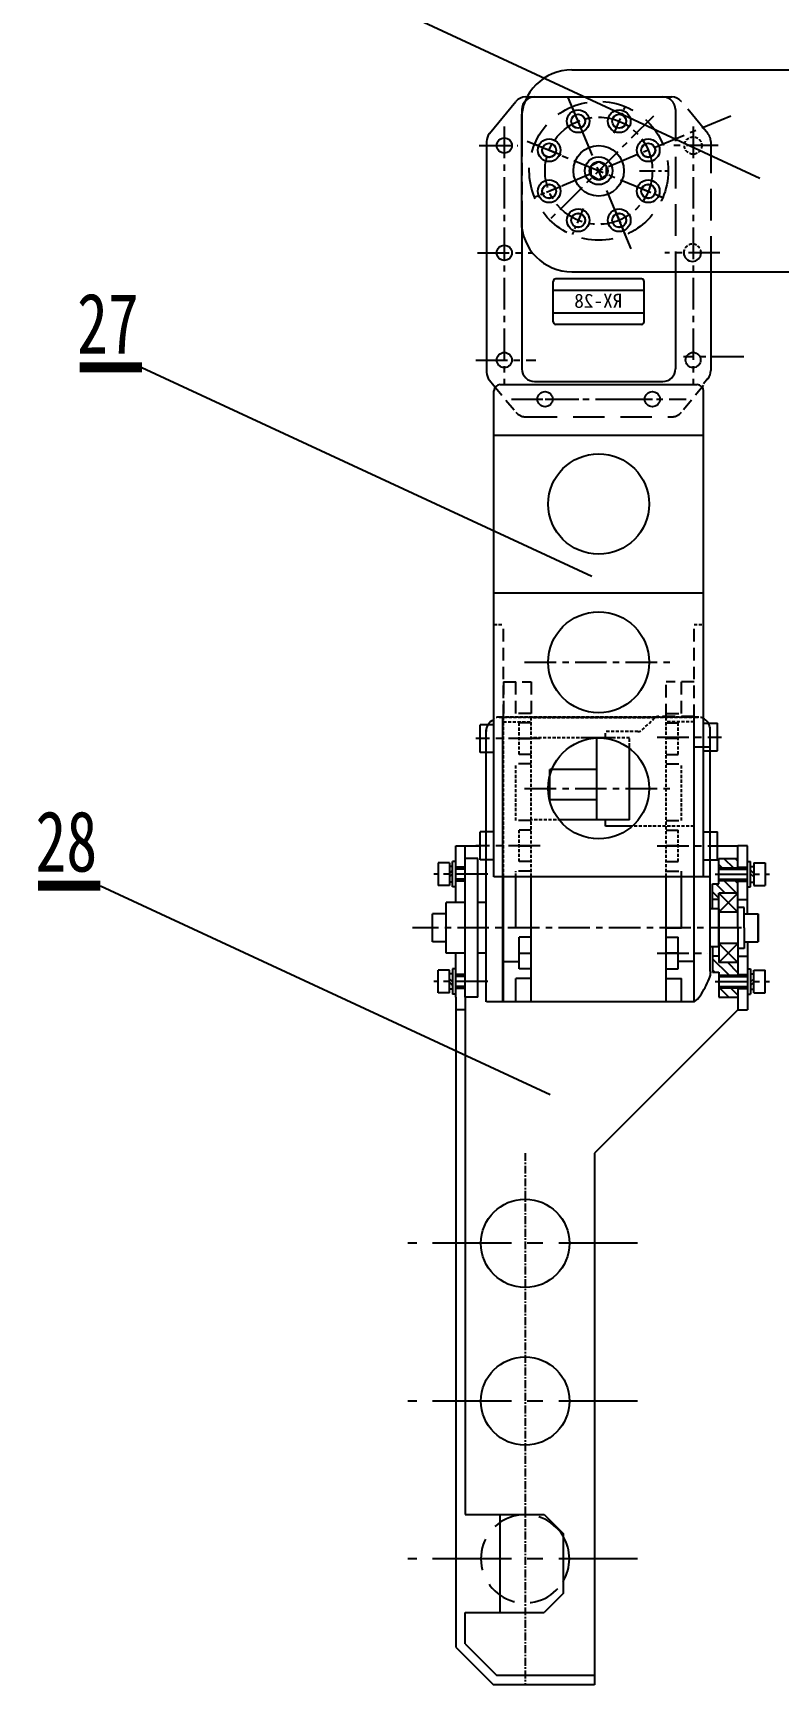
# Model space of a CAD drawing. Extents: x 2854 to 5858, y -1165 to 723.
# Drawn here: x 3255.8 to 3373.9, y -627.6 to -365.8 of the extents above; entities that cross this region are included whole.
import ezdxf
from ezdxf.enums import TextEntityAlignment as Align

# ---------------------------------------------------------------- set-up
doc = ezdxf.new("R2010")
doc.units = 0
doc.header["$MEASUREMENT"] = 0
doc.linetypes.add('PF_CENTER', pattern=[2, 1.25, -0.25, 0.25, -0.25])
doc.linetypes.add('PF_DASHED', pattern=[0.75, 0.5, -0.25])
doc.layers.get('0').update_dxf_attribs({"linetype": 'CONTINUOUS'})
for name, color, linetype in [('1', 1, 'CONTINUOUS'), ('SMPEN_CENTER', 4, 'PF_CENTER'), ('SMPEN_DASHED', 2, 'PF_DASHED'), ('SMPEN_DIM', 3, 'CONTINUOUS'), ('SMPEN_HATCH', 6, 'CONTINUOUS'), ('SMPEN_THICK', 7, 'CONTINUOUS')]:
    doc.layers.add(name, color=color, linetype=linetype)
doc.styles.add('STYLE2', font='SIMHEI.TTF')

msp = doc.modelspace()

# ---------------------------------------------------------------- hatches: boundary and pattern name
at = {"layer": 'SMPEN_HATCH'}
h = msp.add_hatch(dxfattribs=at)
h.set_pattern_fill('ANSI31', color=256, scale=10, angle=90, style=0)
h.set_pattern_definition([(135, (2227.1806, -1299.6421), (-0.8838835, -0.8838835), [])])
h.paths.add_polyline_path([(3364.4, -498.14), (3364.4, -496.64), (3367.4, -496.64), (3367.4, -498.14)])
h.paths.add_polyline_path([(3364.4, -500.64), (3364.4, -500.14), (3367.4, -500.14), (3367.4, -502.14), (3364.4, -502.14), (3364.4, -503.14), (3363.4, -503.14), (3363.4, -500.64)])
h.paths.add_polyline_path([(3367.4, -513.14), (3367.4, -515.14), (3364.4, -515.14), (3364.4, -514.64), (3363.4, -514.64), (3363.4, -512.14), (3364.4, -512.14), (3364.4, -513.14)])
h.paths.add_polyline_path([(3364.4, -518.64), (3364.4, -517.14), (3367.4, -517.14), (3367.4, -518.64)])

# ---------------------------------------------------------------- linework, layer by layer
at = {"ltscale": 10}
for p, q in [((3341.1, -371.64), (3384.35, -371.64)), ((3341.1, -403.64), (3384.35, -403.64)), ((3328.75, -429.54), (3361.95, -429.54)), ((3328.75, -454.54), (3361.95, -454.54)), ((3322.7, -494.64), (3324.2, -494.64)), ((3324.2, -494.64), (3326.55, -494.64)), ((3364.15, -494.64), (3367.4, -494.64)), ((3368.9, -494.64), (3367.4, -494.64)), ((3324.2, -520.64), (3322.7, -520.64)), ((3367.4, -520.64), (3344.7, -543.34)), ((3367.4, -520.64), (3368.9, -520.64)), ((3324.2, -600.64), (3336.7, -600.64)), ((3339.7, -613.14), (3336.7, -616.14)), ((3324.2, -616.14), (3336.7, -616.14)), ((3324.2, -621.14), (3324.2, -616.14)), ((3322.7, -621.64), (3328.7, -627.64)), ((3324.2, -621.14), (3329.2, -626.14)), ((3344.7, -627.64), (3328.7, -627.64)), ((3344.7, -626.14), (3329.2, -626.14))]:
    msp.add_line(p, q, dxfattribs=at)
for p, q in [((3328.06, -381.74), (3332.25, -376.67)), ((3327.6, -383.01), (3327.6, -419.57)), ((3363.1, -400.39), (3363.1, -419.32)), ((3328.06, -420.84), (3328.75, -421.68)), ((3329.75, -421.54), (3360.95, -421.54)), ((3329.75, -421.54), (3360.95, -421.54)), ((3329.75, -421.54), (3360.95, -421.54)), ((3362.64, -420.59), (3361.95, -421.43)), ((3328.75, -425.29), (3328.75, -422.54)), ((3328.75, -425.29), (3328.75, -422.54)), ((3328.75, -425.29), (3328.75, -422.54)), ((3361.95, -425.29), (3361.95, -422.54)), ((3361.95, -425.29), (3361.95, -422.54)), ((3361.95, -425.29), (3361.95, -422.54)), ((3328.75, -499.54), (3328.75, -425.29)), ((3361.95, -474.43), (3361.95, -425.29)), ((3328.75, -475.44), (3326.55, -475.44)), ((3328.75, -475.44), (3326.55, -475.44)), ((3326.55, -479.84), (3326.55, -475.44)), ((3327.5, -519.34), (3327.5, -476.24)), ((3330.25, -474.24), (3329.6, -474.24)), ((3329.6, -474.24), (3330.25, -474.24)), ((3330.15, -519.34), (3330.15, -474.24)), ((3360.45, -499.64), (3360.45, -474.24)), ((3360.45, -474.24), (3361.1, -474.24)), ((3361.1, -474.24), (3360.45, -474.24)), ((3361.95, -499.54), (3361.95, -474.43)), ((3361.95, -475.19), (3364.15, -475.19)), ((3363, -514.53), (3363, -476.24)), ((3364.15, -479.59), (3364.15, -475.19)), ((3332.75, -477.64), (3334.65, -477.64)), ((3345.05, -477.54), (3343.04, -477.54)), ((3347.65, -477.54), (3345.05, -477.54)), ((3345.05, -490.54), (3345.05, -477.54)), ((3346.45, -477.54), (3346.45, -477.28)), ((3350.25, -490.54), (3350.25, -478.88)), ((3357.95, -477.64), (3356.05, -477.64)), ((3328.75, -479.84), (3326.55, -479.84)), ((3328.75, -479.84), (3326.55, -479.84)), ((3361.95, -479.59), (3364.15, -479.59)), ((3337.6, -487.18), (3337.6, -483.21)), ((3345.05, -482.54), (3337.8, -482.54)), ((3345.05, -487.34), (3337.64, -487.34)), ((3345.05, -490.54), (3339.39, -490.54)), ((3350.25, -490.54), (3345.05, -490.54)), ((3346.45, -491.54), (3346.45, -490.54)), ((3350.23, -491.54), (3346.45, -491.54)), ((3322.7, -503.64), (3322.7, -494.64)), ((3324.2, -518.64), (3324.2, -494.64)), ((3326.55, -496.84), (3326.55, -492.44)), ((3328.75, -492.44), (3326.55, -492.44)), ((3332.75, -494.64), (3334.65, -494.64)), ((3357.95, -494.64), (3356.05, -494.64)), ((3361.95, -492.44), (3363.1, -492.44)), ((3363.1, -492.44), (3364.15, -492.44)), ((3364.15, -496.84), (3364.15, -492.44)), ((3367.4, -498.14), (3367.4, -494.64)), ((3368.9, -505.44), (3368.9, -494.64)), ((3319.9, -497.34), (3319.9, -500.94)), ((3321.7, -497.34), (3321.7, -500.94)), ((3322.2, -501.14), (3322.2, -497.14)), ((3326.2, -496.64), (3324.2, -496.64)), ((3324.2, -518.64), (3324.2, -496.64)), ((3326.2, -518.64), (3326.2, -496.64)), ((3328.75, -496.84), (3326.55, -496.84)), ((3361.95, -496.84), (3363.1, -496.84)), ((3363.1, -496.84), (3364.15, -496.84)), ((3364.4, -500.64), (3364.4, -496.64)), ((3364.4, -496.64), (3367.4, -496.64)), ((3369.4, -501.14), (3369.4, -497.14)), ((3369.9, -497.34), (3369.9, -500.94)), ((3371.7, -497.34), (3371.7, -500.94)), ((3321.7, -499.01), (3322.2, -498.51)), ((3321.7, -499.57), (3322.2, -499.07)), ((3363.1, -499.54), (3328.75, -499.54)), ((3330.25, -519.34), (3330.25, -499.54)), ((3332.25, -507.64), (3332.25, -499.54)), ((3334.65, -519.34), (3334.65, -499.54)), ((3356.05, -519.34), (3356.05, -499.54)), ((3358.45, -507.64), (3358.45, -499.54)), ((3360.45, -519.34), (3360.45, -499.64)), ((3369.9, -499.01), (3369.4, -498.51)), ((3369.9, -499.57), (3369.4, -499.07)), ((3363.4, -500.64), (3364.4, -500.64)), ((3363.4, -504.64), (3363.4, -500.64)), ((3364.4, -504.64), (3364.4, -502.14)), ((3367.4, -502.14), (3364.4, -505.14)), ((3367.4, -505.14), (3364.4, -502.14)), ((3367.4, -502.14), (3367.4, -500.14)), ((3367.4, -507.64), (3367.4, -502.14)), ((3321.2, -511.64), (3321.2, -503.64)), ((3321.2, -511.64), (3321.2, -503.64)), ((3364.4, -510.64), (3364.4, -504.64)), ((3364.4, -504.64), (3364.4, -510.64)), ((3364.4, -510.64), (3364.4, -504.64)), ((3367.4, -503.14), (3368.9, -503.14)), ((3368.4, -507.64), (3368.4, -504.39)), ((3321.2, -505.44), (3319, -505.44)), ((3321.2, -505.44), (3319, -505.44)), ((3319, -509.84), (3319, -505.44)), ((3319, -509.84), (3319, -505.44)), ((3367.4, -507.64), (3367.4, -513.14)), ((3368.4, -505.44), (3370.6, -505.44)), ((3368.4, -505.44), (3370.6, -505.44)), ((3368.4, -507.64), (3368.4, -510.89)), ((3370.6, -509.84), (3370.6, -505.44)), ((3370.6, -505.44), (3370.6, -509.84)), ((3321.2, -509.84), (3319, -509.84)), ((3321.2, -509.84), (3319, -509.84)), ((3332.75, -514.14), (3332.75, -509.14)), ((3357.95, -514.14), (3357.95, -509.14)), ((3367.4, -510.14), (3364.4, -513.14)), ((3367.4, -513.14), (3364.4, -510.14)), ((3368.4, -509.84), (3370.6, -509.84)), ((3368.4, -509.84), (3370.6, -509.84)), ((3368.9, -509.84), (3368.9, -518.64)), ((3322.7, -518.64), (3322.7, -511.64)), ((3330.25, -512.99), (3332.75, -512.99)), ((3332.75, -511.64), (3334.65, -511.64)), ((3357.95, -511.64), (3356.05, -511.64)), ((3360.45, -512.99), (3357.95, -512.99)), ((3363.4, -510.64), (3363.4, -514.64)), ((3364.4, -510.64), (3364.4, -513.14)), ((3367.4, -512.14), (3368.9, -512.14)), ((3367.4, -513.14), (3367.4, -515.14)), ((3319.9, -517.94), (3319.9, -514.34)), ((3321.7, -517.94), (3321.7, -514.34)), ((3321.7, -515.71), (3322.2, -516.21)), ((3322.2, -514.14), (3322.2, -518.14)), ((3332.25, -519.34), (3332.25, -515.64)), ((3358.45, -519.34), (3358.45, -515.64)), ((3363.4, -514.64), (3364.4, -514.64)), ((3364.4, -514.64), (3364.4, -518.64)), ((3369.4, -514.14), (3369.4, -518.14)), ((3369.9, -515.71), (3369.4, -516.21)), ((3369.9, -517.94), (3369.9, -514.34)), ((3371.7, -517.94), (3371.7, -514.34)), ((3321.7, -516.27), (3322.2, -516.77)), ((3367.4, -517.14), (3367.4, -518.64)), ((3369.9, -516.27), (3369.4, -516.77)), ((3322.7, -518.64), (3322.7, -621.64)), ((3326.2, -518.64), (3324.2, -518.64)), ((3324.2, -518.64), (3324.2, -600.64)), ((3360.45, -519.34), (3327.6, -519.34)), ((3364.4, -518.64), (3367.4, -518.64)), ((3367.4, -518.64), (3367.4, -520.64)), ((3368.9, -518.64), (3368.9, -520.64)), ((3344.7, -543.34), (3344.7, -627.64)), ((3329.7, -600.64), (3329.7, -616.14)), ((3336.7, -600.64), (3339.7, -603.64)), ((3339.7, -603.64), (3339.7, -613.14))]:
    msp.add_line(p, q)
at = {"ltscale": 4}
for p, q in [((3333.79, -375.94), (3356.91, -375.94)), ((3333.1, -379.64), (3333.1, -395.64)), ((3333.2, -377.94), (3333.2, -381.38)), ((3333.1, -382.64), (3333.1, -392.64)), ((3333.2, -393.9), (3333.2, -400.9)), ((3333.2, -400.9), (3333.2, -419.04)), ((3357.5, -400.64), (3357.5, -419.04)), ((3335.2, -421.04), (3355.5, -421.04)), ((3334.65, -475.14), (3332.75, -475.14)), ((3363.1, -478.99), (3360.45, -478.99)), ((3322.7, -497.14), (3322.2, -497.14)), ((3368.9, -497.14), (3369.4, -497.14)), ((3322.2, -497.9), (3321.7, -497.9)), ((3324.2, -498.04), (3322.7, -498.04)), ((3324.2, -498.14), (3322.7, -498.14)), ((3364.4, -498.14), (3368.9, -498.14)), ((3367.4, -498.04), (3368.9, -498.04)), ((3369.4, -497.9), (3369.9, -497.9)), ((3322.2, -500.38), (3321.7, -500.38)), ((3322.7, -501.14), (3322.2, -501.14)), ((3324.2, -500.14), (3322.7, -500.14)), ((3324.2, -500.24), (3322.7, -500.24)), ((3364.4, -500.14), (3368.9, -500.14)), ((3367.4, -500.24), (3368.9, -500.24)), ((3368.9, -501.14), (3369.4, -501.14)), ((3369.4, -500.38), (3369.9, -500.38)), ((3324.2, -503.64), (3321.2, -503.64)), ((3324.2, -503.64), (3321.2, -503.64)), ((3327.6, -503.64), (3326.2, -503.64)), ((3364.4, -504.64), (3363.1, -504.64)), ((3334.65, -507.64), (3332.25, -507.64)), ((3356.05, -507.64), (3358.45, -507.64)), ((3334.65, -509.14), (3332.75, -509.14)), ((3356.05, -509.14), (3357.95, -509.14)), ((3324.2, -511.64), (3321.2, -511.64)), ((3324.2, -511.64), (3321.2, -511.64)), ((3327.6, -511.64), (3326.2, -511.64)), ((3364.4, -510.64), (3363.1, -510.64)), ((3322.2, -514.9), (3321.7, -514.9)), ((3322.7, -514.14), (3322.2, -514.14)), ((3324.2, -515.04), (3322.7, -515.04)), ((3324.2, -515.14), (3322.7, -515.14)), ((3334.65, -515.64), (3332.25, -515.64)), ((3334.65, -514.14), (3332.75, -514.14)), ((3356.05, -514.14), (3357.95, -514.14)), ((3356.05, -515.64), (3358.45, -515.64)), ((3364.4, -515.14), (3368.9, -515.14)), ((3367.4, -515.04), (3368.9, -515.04)), ((3368.9, -514.14), (3369.4, -514.14)), ((3369.4, -514.9), (3369.9, -514.9)), ((3322.2, -517.38), (3321.7, -517.38)), ((3322.7, -518.14), (3322.2, -518.14)), ((3324.2, -517.14), (3322.7, -517.14)), ((3324.2, -517.24), (3322.7, -517.24)), ((3364.4, -517.14), (3368.9, -517.14)), ((3367.4, -517.24), (3368.9, -517.24)), ((3368.9, -518.14), (3369.4, -518.14)), ((3369.4, -517.38), (3369.9, -517.38))]:
    msp.add_line(p, q, dxfattribs=at)
at = {"color": 4, "ltscale": 4}
for p, q in [((3338.15, -411.58), (3338.15, -405.18)), ((3352.55, -411.58), (3352.55, -405.18))]:
    msp.add_line(p, q, dxfattribs=at)
at = {"ltscale": 8}
for p, q in [((3321.7, -497.34), (3319.9, -497.34)), ((3369.9, -497.34), (3371.7, -497.34)), ((3321.7, -500.94), (3319.9, -500.94)), ((3367.4, -502.14), (3364.4, -502.14)), ((3369.9, -500.94), (3371.7, -500.94)), ((3364.4, -503.14), (3363.4, -503.14)), ((3367.4, -505.14), (3364.4, -505.14)), ((3368.4, -504.39), (3367.4, -504.39)), ((3367.4, -510.14), (3364.4, -510.14)), ((3364.4, -512.14), (3363.4, -512.14)), ((3367.4, -513.14), (3364.4, -513.14)), ((3368.4, -510.89), (3367.4, -510.89)), ((3321.7, -514.34), (3319.9, -514.34)), ((3369.9, -514.34), (3371.7, -514.34)), ((3321.7, -517.94), (3319.9, -517.94)), ((3369.9, -517.94), (3371.7, -517.94))]:
    msp.add_line(p, q, dxfattribs=at)
at = {"ltscale": 2}
for p, q in [((3364.4, -504.64), (3363.1, -504.64)), ((3364.4, -510.64), (3363.1, -510.64))]:
    msp.add_line(p, q, dxfattribs=at)
msp.add_lwpolyline([(3345.35, -386.2), (3344.11, -386.92), (3344.11, -388.36), (3345.35, -389.08), (3346.6, -388.36), (3346.6, -386.92)], close=True)
for centre, radius in [((3342.1, -379.79), 1.8), ((3342.1, -379.79), 1.8), ((3342.1, -379.79), 1.12), ((3342.1, -379.79), 1.12), ((3342.1, -379.79), 1.1), ((3342.1, -379.79), 1.1), ((3348.6, -379.79), 1.8), ((3348.6, -379.79), 1.8), ((3348.6, -379.79), 1.12), ((3348.6, -379.79), 1.12), ((3348.6, -379.79), 1.1), ((3348.6, -379.79), 1.1), ((3330.4, -383.64), 1.2), ((3337.5, -384.39), 1.8), ((3337.5, -384.39), 1.8), ((3337.5, -384.39), 1.12), ((3337.5, -384.39), 1.12), ((3337.5, -384.39), 1.1), ((3337.5, -384.39), 1.1), ((3345.35, -387.64), 4), ((3353.2, -384.39), 1.8), ((3353.2, -384.39), 1.12), ((3353.2, -384.39), 1.1), ((3345.35, -387.64), 2.2), ((3337.5, -390.89), 1.8), ((3337.5, -390.89), 1.8), ((3337.5, -390.89), 1.12), ((3337.5, -390.89), 1.12), ((3337.5, -390.89), 1.1), ((3337.5, -390.89), 1.1), ((3353.2, -390.89), 1.8), ((3353.2, -390.89), 1.8), ((3353.2, -390.89), 1.12), ((3353.2, -390.89), 1.12), ((3353.2, -390.89), 1.1), ((3353.2, -390.89), 1.1), ((3342.1, -395.49), 1.8), ((3342.1, -395.49), 1.8), ((3342.1, -395.49), 1.12), ((3342.1, -395.49), 1.12), ((3342.1, -395.49), 1.1), ((3342.1, -395.49), 1.1), ((3348.6, -395.49), 1.8), ((3348.6, -395.49), 1.8), ((3348.6, -395.49), 1.12), ((3348.6, -395.49), 1.12), ((3348.6, -395.49), 1.1), ((3348.6, -395.49), 1.1), ((3330.4, -400.64), 1.2), ((3336.85, -423.84), 1.2), ((3336.85, -423.84), 1.2), ((3336.85, -423.84), 1.2), ((3336.85, -423.84), 1.2), ((3336.85, -423.84), 1.2), ((3336.85, -423.84), 1.2), ((3353.85, -423.84), 1.2), ((3353.85, -423.84), 1.2), ((3353.85, -423.84), 1.2), ((3345.35, -465.54), 8), ((3345.35, -485.54), 8)]:
    msp.add_circle(centre, radius)
at = {"linetype": 'ByBlock'}
msp.add_circle((3345.35, -387.64), 1.44, dxfattribs=at)
at = {"ltscale": 4}
for centre in [(3330.4, -417.64), (3360.3, -417.64)]:
    msp.add_circle(centre, 1.2, dxfattribs=at)
at = {"ltscale": 10}
for centre in [(3333.7, -557.64), (3333.7, -582.64)]:
    msp.add_circle(centre, 7, dxfattribs=at)
at = {"ltscale": 4}
for centre, radius, start, end in [((3341.1, -379.64), 8, 90, 180), ((3333.79, -377.94), 2, 90, 140.417), ((3335.2, -377.94), 2, 90, 180), ((3355.5, -377.94), 2, 40.5416, 90), ((3341.1, -395.64), 8, 180, 270), ((3335.2, -419.04), 2, 180, 270), ((3355.5, -419.04), 2, 270, 0)]:
    msp.add_arc(centre, radius, start, end, dxfattribs=at)
for centre, radius, start, end in [((3356.91, -377.94), 2, 40.4504, 90), ((3356.91, -377.94), 2, 39.583, 40.4504), ((3329.6, -383.01), 2, 140.417, 180), ((3360.2, -400.64), 1.37, 180, 360), ((3329.6, -419.57), 2, 180, 219.583), ((3329.75, -422.54), 1, 90, 180), ((3329.75, -422.54), 1, 90, 180), ((3329.75, -422.54), 1, 90, 180), ((3360.95, -422.54), 1, 0, 90), ((3360.95, -422.54), 1, 0, 90), ((3360.95, -422.54), 1, 0, 90), ((3361.1, -419.32), 2, 320.417, 0), ((3329.5, -476.49), 2, 115.1507, 180), ((3361, -476.24), 2, 0, 64.8493), ((3345.35, -508.07), 19.1, 327.2964, 336.3503), ((3360.1, -514.53), 3, 336.3503, 0), ((3358.9, -516.77), 3, 301.1144, 327.2964)]:
    msp.add_arc(centre, radius, start, end)
at = {"ltscale": 10}
msp.add_arc((3333.7, -607.64), 7, 328.9973, 31.0027, dxfattribs=at)
msp.add_ellipse((3345.35, -440.46), major_axis=(-8, 0), ratio=0.992877, dxfattribs=at)
at = {"layer": '1'}
for p, q in [((3337.6, -483.21), (3337.6, -482.54)), ((3337.8, -482.54), (3337.6, -482.54)), ((3337.6, -487.34), (3337.6, -487.18)), ((3337.64, -487.34), (3337.6, -487.34)), ((3358.45, -499.54), (3358.45, -498.64))]:
    msp.add_line(p, q, dxfattribs=at)
at = {"layer": 'SMPEN_CENTER', "ltscale": 8}
msp.add_line((3350.48, -400.02), (3340.22, -375.26), dxfattribs=at)
msp.add_line((3350.48, -400.02), (3340.22, -375.26), dxfattribs=at)
at = {"layer": 'SMPEN_CENTER', "ltscale": 4}
for p, q in [((3366.3, -378.96), (3336.19, -391.44)), ((3366.3, -378.96), (3336.19, -391.44)), ((3354.03, -378.96), (3337.64, -395.35)), ((3330.4, -380.63), (3330.4, -421.52)), ((3360.3, -380.63), (3360.3, -421.52)), ((3326.43, -383.64), (3332.52, -383.64)), ((3334.02, -382.95), (3355.68, -391.92)), ((3334.02, -382.95), (3355.68, -391.92)), ((3364.27, -383.64), (3356.26, -383.64)), ((3326.16, -400.64), (3334.85, -400.64)), ((3364.55, -400.64), (3355.85, -400.64)), ((3325.88, -417.64), (3335.4, -417.64)), ((3368.32, -417.14), (3358.8, -417.14)), ((3331.52, -423.84), (3342.18, -423.84)), ((3331.52, -423.84), (3342.18, -423.84)), ((3336.85, -423.84), (3353.85, -423.84)), ((3348.52, -423.84), (3359.18, -423.84)), ((3348.52, -423.84), (3359.18, -423.84)), ((3333.6, -465.54), (3357.1, -465.54)), ((3336.07, -477.64), (3325.89, -477.64)), ((3354.63, -477.39), (3364.81, -477.39)), ((3333.6, -485.54), (3357.1, -485.54)), ((3336.07, -494.64), (3325.89, -494.64)), ((3354.63, -494.64), (3364.81, -494.64)), ((3354.63, -494.64), (3362.65, -494.64)), ((3327.78, -499.14), (3319.21, -499.14)), ((3363.82, -499.14), (3372.39, -499.14)), ((3367.96, -507.64), (3315.87, -507.64)), ((3354.63, -511.64), (3362.65, -511.64)), ((3327.78, -516.14), (3319.21, -516.14)), ((3363.82, -516.14), (3372.39, -516.14))]:
    msp.add_line(p, q, dxfattribs=at)
at = {"layer": 'SMPEN_CENTER', "ltscale": 2}
for p, q in [((3342.88, -381.67), (3341.16, -377.53)), ((3342.88, -381.67), (3341.16, -377.53)), ((3342.88, -381.67), (3341.16, -377.53)), ((3342.88, -381.67), (3341.16, -377.53)), ((3347.82, -381.67), (3349.54, -377.53)), ((3347.82, -381.67), (3349.54, -377.53)), ((3347.82, -381.67), (3349.54, -377.53)), ((3347.82, -381.67), (3349.54, -377.53)), ((3339.38, -385.17), (3335.24, -383.45)), ((3339.38, -385.17), (3335.24, -383.45)), ((3339.38, -385.17), (3335.24, -383.45)), ((3339.38, -385.17), (3335.24, -383.45)), ((3339.38, -390.11), (3335.24, -391.83)), ((3339.38, -390.11), (3335.24, -391.83)), ((3339.38, -390.11), (3335.24, -391.83)), ((3339.38, -390.11), (3335.24, -391.83)), ((3351.32, -390.11), (3355.46, -391.83)), ((3351.32, -390.11), (3355.46, -391.83)), ((3351.32, -390.11), (3355.46, -391.83)), ((3351.32, -390.11), (3355.46, -391.83)), ((3351.81, -387.64), (3356.3, -387.64)), ((3351.81, -387.64), (3356.3, -387.64)), ((3351.81, -387.64), (3356.3, -387.64)), ((3351.81, -387.64), (3356.3, -387.64)), ((3342.88, -393.61), (3341.16, -397.75)), ((3342.88, -393.61), (3341.16, -397.75)), ((3342.88, -393.61), (3341.16, -397.75)), ((3342.88, -393.61), (3341.16, -397.75)), ((3347.82, -393.61), (3349.54, -397.75)), ((3347.82, -393.61), (3349.54, -397.75)), ((3347.82, -393.61), (3349.54, -397.75)), ((3347.82, -393.61), (3349.54, -397.75)), ((3347.82, -393.61), (3349.54, -397.75)), ((3347.82, -393.61), (3349.54, -397.75)), ((3347.82, -393.61), (3349.54, -397.75)), ((3347.82, -393.61), (3349.54, -397.75))]:
    msp.add_line(p, q, dxfattribs=at)
at = {"layer": 'SMPEN_CENTER'}
msp.add_line((3333.7, -543.34), (3333.7, -627.64), dxfattribs=at)
at = {"layer": 'SMPEN_CENTER', "ltscale": 10}
for p, q in [((3351.52, -557.64), (3315.14, -557.64)), ((3351.52, -582.64), (3315.14, -582.64)), ((3351.52, -607.64), (3315.14, -607.64))]:
    msp.add_line(p, q, dxfattribs=at)
at = {"layer": 'SMPEN_CENTER', "ltscale": 4}
msp.add_circle((3345.35, -387.64), 8.5, dxfattribs=at)
msp.add_circle((3345.35, -387.64), 8.5, dxfattribs=at)
msp.add_circle((3345.35, -387.64), 8.5, dxfattribs=at)
msp.add_circle((3345.35, -387.64), 8.5, dxfattribs=at)
at = {"layer": 'SMPEN_DASHED', "ltscale": 10}
for p, q in [((3362.64, -381.74), (3358.45, -376.67)), ((3357.5, -377.94), (3357.5, -400.64)), ((3363.1, -383.01), (3363.1, -400.64)), ((3333.79, -426.64), (3356.91, -426.64))]:
    msp.add_line(p, q, dxfattribs=at)
at = {"layer": 'SMPEN_DASHED', "ltscale": 4}
for p, q in [((3333.2, -381.38), (3333.2, -383.38)), ((3333.2, -383.38), (3333.2, -393.9)), ((3328.75, -421.68), (3332.25, -425.91)), ((3361.95, -421.68), (3358.45, -425.91)), ((3330.25, -474.24), (3330.25, -459.54)), ((3360.45, -474.24), (3360.45, -459.54)), ((3330.25, -468.64), (3334.65, -468.64)), ((3332.25, -473.64), (3332.25, -468.64)), ((3334.65, -468.64), (3334.65, -474.24)), ((3356.05, -474.14), (3356.05, -468.64)), ((3360.45, -468.64), (3356.05, -468.64)), ((3358.45, -473.64), (3358.45, -468.64)), ((3334.65, -473.64), (3332.25, -473.64)), ((3356.05, -473.64), (3358.45, -473.64)), ((3360.45, -474.14), (3354.85, -474.14)), ((3356.05, -475.14), (3357.95, -475.14)), ((3334.65, -481.64), (3332.25, -481.64)), ((3334.65, -480.14), (3332.75, -480.14)), ((3356.05, -480.14), (3357.95, -480.14)), ((3356.05, -481.64), (3358.45, -481.64)), ((3334.65, -490.64), (3332.25, -490.64)), ((3334.65, -492.14), (3332.75, -492.14)), ((3356.05, -490.64), (3358.45, -490.64)), ((3356.05, -492.14), (3357.95, -492.14)), ((3334.65, -497.14), (3332.75, -497.14)), ((3356.05, -497.14), (3357.95, -497.14)), ((3334.65, -498.64), (3332.25, -498.64)), ((3356.05, -498.64), (3358.45, -498.64))]:
    msp.add_line(p, q, dxfattribs=at)
at = {"layer": 'SMPEN_DASHED'}
for p, q in [((3328.75, -459.54), (3330.25, -459.54)), ((3360.45, -459.54), (3361.95, -459.54)), ((3345.35, -474.24), (3329.6, -474.24)), ((3329.6, -474.24), (3361.1, -474.24)), ((3330.25, -499.54), (3330.25, -474.24)), ((3330.25, -474.99), (3334.65, -474.99)), ((3332.75, -480.14), (3332.75, -475.14)), ((3334.65, -499.54), (3334.65, -474.24)), ((3354.25, -474.34), (3334.65, -474.34)), ((3361.1, -474.24), (3345.35, -474.24)), ((3352.24, -476.26), (3354.16, -474.42)), ((3356.05, -499.54), (3356.05, -474.14)), ((3360.45, -474.99), (3356.05, -474.99)), ((3357.95, -480.14), (3357.95, -475.14)), ((3343.04, -477.54), (3334.65, -477.54)), ((3346.45, -477.28), (3346.45, -476.54)), ((3351.55, -476.54), (3346.45, -476.54)), ((3350.25, -477.54), (3347.65, -477.54)), ((3350.25, -478.88), (3350.25, -477.54)), ((3332.25, -490.64), (3332.25, -481.64)), ((3358.45, -490.64), (3358.45, -481.64)), ((3332.75, -497.14), (3332.75, -492.14)), ((3339.39, -490.54), (3334.65, -490.54)), ((3360.45, -491.54), (3350.23, -491.54)), ((3357.95, -497.14), (3357.95, -492.14)), ((3332.25, -499.54), (3332.25, -498.64))]:
    msp.add_line(p, q, dxfattribs=at)
at = {"layer": 'SMPEN_DASHED', "color": 1, "ltscale": 4}
for p, q in [((3330.25, -468.64), (3330.25, -474.24)), ((3360.45, -474.24), (3360.45, -468.64))]:
    msp.add_line(p, q, dxfattribs=at)
at = {"layer": 'SMPEN_DASHED', "ltscale": 10}
msp.add_circle((3345.35, -387.64), 11, dxfattribs=at)
at = {"layer": 'SMPEN_DASHED'}
msp.add_circle((3360.3, -383.64), 1.37, dxfattribs=at)
at = {"layer": 'SMPEN_DASHED', "ltscale": 4}
for centre, radius, start, end in [((3355.5, -377.94), 2, 0, 40.5416), ((3333.79, -424.64), 2, 219.583, 270), ((3356.91, -424.64), 2, 270, 320.417), ((3354.85, -475.14), 1, 90, 115.8419)]:
    msp.add_arc(centre, radius, start, end, dxfattribs=at)
at = {"layer": 'SMPEN_DASHED', "ltscale": 10}
for centre, radius, start, end in [((3361.1, -383.01), 2, 0, 39.583), ((3333.7, -607.64), 7, 31.0027, 328.9973)]:
    msp.add_arc(centre, radius, start, end, dxfattribs=at)
at = {"layer": 'SMPEN_DASHED'}
for centre, radius, start, end in [((3360.2, -400.64), 1.37, 0, 180), ((3329.6, -476.24), 2, 90, 115.1507), ((3351.55, -475.54), 1, 270, 313.8309), ((3354.85, -475.14), 1, 115.8419, 133.8309), ((3361.1, -476.24), 2, 64.8493, 90)]:
    msp.add_arc(centre, radius, start, end, dxfattribs=at)
at = {"layer": 'SMPEN_DIM', "ltscale": 4}
for p, q in [((3324.2, -498.34), (3322.7, -498.34)), ((3324.2, -499.94), (3322.7, -499.94)), ((3364.4, -498.34), (3368.9, -498.34)), ((3364.4, -499.94), (3368.9, -499.94)), ((3324.2, -515.34), (3322.7, -515.34)), ((3364.4, -515.34), (3368.9, -515.34)), ((3324.2, -516.94), (3322.7, -516.94)), ((3364.4, -516.94), (3368.9, -516.94))]:
    msp.add_line(p, q, dxfattribs=at)
at = {"layer": 'SMPEN_HATCH'}
for p, q in [((3299.64, -355.69), (3370.86, -388.8)), ((3273.01, -418.81), (3344.24, -451.92)), ((3266.43, -500.96), (3337.65, -534.07))]:
    msp.add_line(p, q, dxfattribs=at)
at = {"layer": 'SMPEN_HATCH', "const_width": 1.6}
for points in [[(3263.14, -418.81), (3273.01, -418.81)], [(3256.56, -500.96), (3266.43, -500.96)]]:
    msp.add_lwpolyline(points, dxfattribs=at)
at = {"layer": 'SMPEN_THICK', "color": 4}
for p, q in [((3352.15, -404.78), (3338.55, -404.78)), ((3338.15, -406.58), (3352.55, -406.58)), ((3338.15, -410.18), (3352.55, -410.18)), ((3352.15, -411.98), (3338.55, -411.98))]:
    msp.add_line(p, q, dxfattribs=at)
at = {"layer": 'SMPEN_THICK', "color": 4, "ltscale": 4}
for centre, start, end in [((3338.55, -405.18), 90, 180), ((3352.15, -405.18), 0, 90), ((3352.15, -411.58), 270, 0)]:
    msp.add_arc(centre, 0.4, start, end, dxfattribs=at)
at = {"layer": 'SMPEN_THICK', "color": 4}
msp.add_arc((3338.55, -411.58), 0.4, 180, 270, dxfattribs=at)

# ---------------------------------------------------------------- texts
at = {"layer": 'SMPEN_HATCH', "style": 'STYLE2', "width": 0.75}
for s, p in [('27', (3267.61, -411.84)), ('28', (3261.03, -493.99))]:
    msp.add_text(s, height=9.6, dxfattribs=at).set_placement(p, align=Align.MIDDLE)
at = {"layer": 'SMPEN_THICK', "color": 3, "style": 'STYLE2', "text_generation_flag": 2}
msp.add_text('RX-28', height=2.24, dxfattribs=at).set_placement((3345.28, -408.26), align=Align.MIDDLE)

doc.saveas('drawing.dxf')
